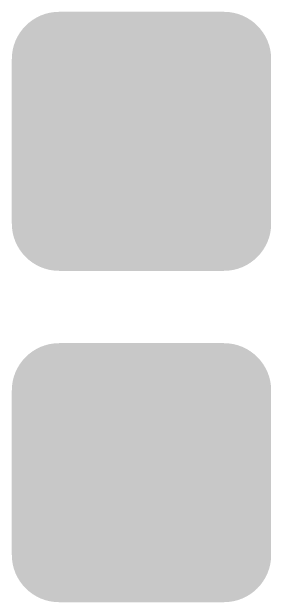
# Model space of a CAD drawing. Header units: millimetres. Extents: x 5277 to 6029, y 2052 to 2709.
# Drawn here: x 5526.73 to 5535.33, y 2601.63 to 2621.23 of the extents above; entities that cross this region are included whole.
import ezdxf

# ---------------------------------------------------------------- set-up
doc = ezdxf.new("R2010")
doc.units = ezdxf.units.MM
doc.layers.add('AuthorityService', color=7, linetype='CONTINUOUS', true_color=0x000000)

# ---------------------------------------------------------------- blocks, each defined once
blk = doc.blocks.new('602010803_сущ_фз')
at = {"layer": 'AuthorityService', "linetype": 'Continuous'}
h = blk.add_hatch(color=256, dxfattribs=at)
edge = h.paths.add_edge_path()
edge.add_spline(control_points=[(-0.266, -0.339), (-0.266, 0.523), (0.438, 1.227), (1.3, 1.227)], knot_values=[-1, -1, -1, -1, 0, 0, 0, 0], degree=3, periodic=0)
edge.add_line((1.3, 1.227), (6.769, 1.227))
edge.add_spline(control_points=[(6.769, 1.227), (7.632, 1.227), (8.333, 0.523), (8.333, -0.339)], knot_values=[-1, -1, -1, -1, 0, 0, 0, 0], degree=3, periodic=0)
edge.add_line((8.333, -0.339), (8.333, -5.806))
edge.add_spline(control_points=[(8.333, -5.806), (8.333, -6.669), (7.632, -7.372), (6.769, -7.372)], knot_values=[-1, -1, -1, -1, 0, 0, 0, 0], degree=3, periodic=0)
edge.add_line((6.769, -7.372), (1.3, -7.372))
edge.add_spline(control_points=[(1.3, -7.372), (0.438, -7.372), (-0.266, -6.669), (-0.266, -5.806)], knot_values=[-1, -1, -1, -1, 0, 0, 0, 0], degree=3, periodic=0)
edge.add_line((-0.266, -5.806), (-0.266, -0.339))
edge = h.paths.add_edge_path(flags=16)
edge.add_spline(control_points=[(0.047, -5.806), (0.047, -6.5), (0.606, -7.059), (1.3, -7.059)], knot_values=[-1, -1, -1, -1, 0, 0, 0, 0], degree=3, periodic=0)
edge.add_line((1.3, -7.059), (6.769, -7.059))
edge.add_spline(control_points=[(6.769, -7.059), (7.463, -7.059), (8.022, -6.5), (8.022, -5.806)], knot_values=[-1, -1, -1, -1, 0, 0, 0, 0], degree=3, periodic=0)
edge.add_line((8.022, -5.806), (8.022, -0.339))
edge.add_spline(control_points=[(8.022, -0.339), (8.022, 0.355), (7.463, 0.914), (6.769, 0.914)], knot_values=[-1, -1, -1, -1, 0, 0, 0, 0], degree=3, periodic=0)
edge.add_line((6.769, 0.914), (1.3, 0.914))
edge.add_spline(control_points=[(1.3, 0.914), (0.606, 0.914), (0.047, 0.355), (0.047, -0.339)], knot_values=[-1, -1, -1, -1, 0, 0, 0, 0], degree=3, periodic=0)
edge.add_line((0.047, -0.339), (0.047, -5.806))
at = {"layer": 'AuthorityService', "linetype": 'Continuous', "true_color": 0xffffff}
h = blk.add_hatch(color=7, dxfattribs=at)
edge = h.paths.add_edge_path()
edge.add_spline(control_points=[(0.047, -5.806), (0.047, -6.5), (0.606, -7.059), (1.3, -7.059)], knot_values=[-1, -1, -1, -1, 0, 0, 0, 0], degree=3, periodic=0)
edge.add_line((1.3, -7.059), (6.769, -7.059))
edge.add_spline(control_points=[(6.769, -7.059), (7.463, -7.059), (8.022, -6.5), (8.022, -5.806)], knot_values=[-1, -1, -1, -1, 0, 0, 0, 0], degree=3, periodic=0)
edge.add_line((8.022, -5.806), (8.022, -0.339))
edge.add_spline(control_points=[(8.022, -0.339), (8.022, 0.355), (7.463, 0.914), (6.769, 0.914)], knot_values=[-1, -1, -1, -1, 0, 0, 0, 0], degree=3, periodic=0)
edge.add_line((6.769, 0.914), (1.3, 0.914))
edge.add_spline(control_points=[(1.3, 0.914), (0.606, 0.914), (0.047, 0.355), (0.047, -0.339)], knot_values=[-1, -1, -1, -1, 0, 0, 0, 0], degree=3, periodic=0)
edge.add_line((0.047, -0.339), (0.047, -5.806))
at = {"layer": 'AuthorityService', "linetype": 'Continuous'}
h = blk.add_hatch(color=256, dxfattribs=at)
edge = h.paths.add_edge_path()
edge.add_line((0.252, -0.679), (0.252, -5.464))
edge.add_spline(control_points=[(0.252, -5.464), (0.252, -6.23), (0.877, -6.854), (1.642, -6.854)], knot_values=[0, 0, 0, 0, 1, 1, 1, 1], degree=3, periodic=0)
edge.add_line((1.642, -6.854), (6.427, -6.854))
edge.add_spline(control_points=[(6.427, -6.854), (7.193, -6.854), (7.815, -6.23), (7.815, -5.464)], knot_values=[0, 0, 0, 0, 1, 1, 1, 1], degree=3, periodic=0)
edge.add_line((7.815, -5.464), (7.815, -0.679))
edge.add_spline(control_points=[(7.815, -0.679), (7.815, 0.086), (7.193, 0.709), (6.427, 0.709)], knot_values=[0, 0, 0, 0, 1, 1, 1, 1], degree=3, periodic=0)
edge.add_line((6.427, 0.709), (1.642, 0.709))
edge.add_spline(control_points=[(1.642, 0.709), (0.877, 0.709), (0.252, 0.086), (0.252, -0.679)], knot_values=[0, 0, 0, 0, 1, 1, 1, 1], degree=3, periodic=0)
edge = h.paths.add_edge_path(flags=16)
edge.add_line((0.565, -0.679), (0.565, -5.464))
edge.add_spline(control_points=[(0.565, -5.464), (0.565, -6.06), (1.046, -6.541), (1.642, -6.541)], knot_values=[-1, -1, -1, -1, 0, 0, 0, 0], degree=3, periodic=0)
edge.add_line((1.642, -6.541), (6.427, -6.541))
edge.add_spline(control_points=[(6.427, -6.541), (7.024, -6.541), (7.502, -6.06), (7.502, -5.464)], knot_values=[-1, -1, -1, -1, 0, 0, 0, 0], degree=3, periodic=0)
edge.add_line((7.502, -5.464), (7.502, -0.679))
edge.add_spline(control_points=[(7.502, -0.679), (7.502, -0.083), (7.024, 0.396), (6.427, 0.396)], knot_values=[-1, -1, -1, -1, 0, 0, 0, 0], degree=3, periodic=0)
edge.add_line((6.427, 0.396), (1.642, 0.396))
edge.add_spline(control_points=[(1.642, 0.396), (1.046, 0.396), (0.565, -0.083), (0.565, -0.679)], knot_values=[-1, -1, -1, -1, 0, 0, 0, 0], degree=3, periodic=0)
h = blk.add_hatch(color=256, dxfattribs=at)
edge = h.paths.add_edge_path()
edge.add_line((0.77, -1.021), (0.77, -5.124))
edge.add_spline(control_points=[(0.77, -5.124), (0.77, -5.792), (1.314, -6.336), (1.982, -6.336)], knot_values=[0, 0, 0, 0, 1, 1, 1, 1], degree=3, periodic=0)
edge.add_line((1.982, -6.336), (6.085, -6.336))
edge.add_spline(control_points=[(6.085, -6.336), (6.753, -6.336), (7.297, -5.792), (7.297, -5.124)], knot_values=[0, 0, 0, 0, 1, 1, 1, 1], degree=3, periodic=0)
edge.add_line((7.297, -5.124), (7.297, -1.021))
edge.add_spline(control_points=[(7.297, -1.021), (7.297, -0.353), (6.753, 0.191), (6.085, 0.191)], knot_values=[0, 0, 0, 0, 1, 1, 1, 1], degree=3, periodic=0)
edge.add_line((6.085, 0.191), (1.982, 0.191))
edge.add_spline(control_points=[(1.982, 0.191), (1.314, 0.191), (0.77, -0.353), (0.77, -1.021)], knot_values=[0, 0, 0, 0, 1, 1, 1, 1], degree=3, periodic=0)
edge = h.paths.add_edge_path(flags=16)
edge.add_line((1.081, -1.021), (1.081, -5.124))
edge.add_spline(control_points=[(1.081, -5.124), (1.081, -5.624), (1.482, -6.025), (1.982, -6.025)], knot_values=[-1, -1, -1, -1, 0, 0, 0, 0], degree=3, periodic=0)
edge.add_line((1.982, -6.025), (6.085, -6.025))
edge.add_spline(control_points=[(6.085, -6.025), (6.585, -6.025), (6.986, -5.624), (6.986, -5.124)], knot_values=[-1, -1, -1, -1, 0, 0, 0, 0], degree=3, periodic=0)
edge.add_line((6.986, -5.124), (6.986, -1.021))
edge.add_spline(control_points=[(6.986, -1.021), (6.986, -0.521), (6.585, -0.12), (6.085, -0.12)], knot_values=[-1, -1, -1, -1, 0, 0, 0, 0], degree=3, periodic=0)
edge.add_line((6.085, -0.12), (1.982, -0.12))
edge.add_spline(control_points=[(1.982, -0.12), (1.482, -0.12), (1.081, -0.521), (1.081, -1.021)], knot_values=[-1, -1, -1, -1, 0, 0, 0, 0], degree=3, periodic=0)
h = blk.add_hatch(color=256, dxfattribs=at)
h.paths.add_polyline_path([(6.441, -0.692), (6.441, -0.7), (6.441, -0.721), (6.437, -0.782), (6.433, -0.82), (6.43, -0.858), (6.404, -1.004), (6.382, -1.112), (6.36, -1.219), (6.306, -1.427), (6.273, -1.527), (6.24, -1.628), (6.14, -1.848), (6.072, -1.969), (6.005, -2.089), (5.85, -2.297), (5.762, -2.384), (5.613, -2.53), (5.244, -2.764), (5.026, -2.851), (4.807, -2.939), (4.442, -3.044), (4.296, -3.063), (4.005, -3.092), (4.012, -3.03), (4.037, -2.866), (4.056, -2.764), (4.074, -2.661), (4.189, -2.32), (4.285, -2.082), (4.382, -1.843), (4.621, -1.458), (4.763, -1.312), (4.88, -1.192), (5.206, -0.993), (5.416, -0.915), (5.626, -0.836), (5.985, -0.743), (6.134, -0.729)])
h.paths.add_polyline_path([(4.005, -3.099), (4.027, -3.099), (4.087, -3.103), (4.125, -3.106), (4.163, -3.11), (4.315, -3.137), (4.428, -3.161), (4.541, -3.185), (4.756, -3.243), (4.858, -3.278), (4.96, -3.312), (5.19, -3.418), (5.317, -3.489), (5.445, -3.56), (5.667, -3.723), (5.762, -3.814), (5.901, -3.952), (6.125, -4.301), (6.211, -4.51), (6.297, -4.72), (6.397, -5.072), (6.411, -5.214), (6.441, -5.498), (6.375, -5.495), (6.207, -5.478), (6.105, -5.466), (6.003, -5.453), (5.675, -5.362), (5.449, -5.283), (5.223, -5.205), (4.88, -5.006), (4.763, -4.886), (4.621, -4.74), (4.384, -4.37), (4.289, -4.146), (4.194, -3.921), (4.074, -3.548), (4.048, -3.398)])
h.paths.add_polyline_path([(1.569, -0.692), (1.591, -0.692), (1.654, -0.698), (1.696, -0.703), (1.738, -0.709), (1.893, -0.734), (2.006, -0.754), (2.119, -0.774), (2.333, -0.825), (2.433, -0.856), (2.533, -0.887), (2.75, -0.979), (2.867, -1.039), (2.984, -1.099), (3.173, -1.236), (3.246, -1.312), (3.388, -1.458), (3.624, -1.826), (3.717, -2.049), (3.81, -2.271), (3.924, -2.643), (3.946, -2.793), (3.997, -3.092), (3.935, -3.088), (3.775, -3.072), (3.676, -3.059), (3.578, -3.046), (3.246, -2.944), (3.013, -2.855), (2.779, -2.765), (2.397, -2.53), (2.247, -2.384), (2.108, -2.246), (1.884, -1.897), (1.798, -1.688), (1.713, -1.478), (1.613, -1.126), (1.598, -0.984), (1.569, -0.7)])
h.paths.add_polyline_path([(3.997, -3.099), (3.99, -3.161), (3.965, -3.327), (3.946, -3.431), (3.928, -3.535), (3.815, -3.878), (3.72, -4.116), (3.625, -4.355), (3.388, -4.74), (3.246, -4.886), (3.129, -5.006), (2.803, -5.203), (2.593, -5.28), (2.384, -5.356), (2.025, -5.451), (1.875, -5.469), (1.569, -5.498), (1.569, -5.477), (1.572, -5.416), (1.576, -5.378), (1.58, -5.34), (1.605, -5.194), (1.627, -5.086), (1.649, -4.979), (1.704, -4.771), (1.737, -4.671), (1.769, -4.57), (1.87, -4.35), (1.937, -4.229), (2.005, -4.109), (2.16, -3.901), (2.247, -3.814), (2.397, -3.668), (2.765, -3.433), (2.984, -3.343), (3.202, -3.254), (3.567, -3.15), (3.713, -3.135)])
blk = doc.blocks.new('602010803_план_фз')
at = {"layer": 'AuthorityService', "linetype": 'Continuous'}
h = blk.add_hatch(color=256, dxfattribs=at)
edge = h.paths.add_edge_path()
edge.add_spline(control_points=[(-0.266, -0.339), (-0.266, 0.523), (0.438, 1.227), (1.3, 1.227)], knot_values=[-1, -1, -1, -1, 0, 0, 0, 0], degree=3, periodic=0)
edge.add_line((1.3, 1.227), (6.769, 1.227))
edge.add_spline(control_points=[(6.769, 1.227), (7.632, 1.227), (8.333, 0.523), (8.333, -0.339)], knot_values=[-1, -1, -1, -1, 0, 0, 0, 0], degree=3, periodic=0)
edge.add_line((8.333, -0.339), (8.333, -5.806))
edge.add_spline(control_points=[(8.333, -5.806), (8.333, -6.669), (7.632, -7.372), (6.769, -7.372)], knot_values=[-1, -1, -1, -1, 0, 0, 0, 0], degree=3, periodic=0)
edge.add_line((6.769, -7.372), (1.3, -7.372))
edge.add_spline(control_points=[(1.3, -7.372), (0.438, -7.372), (-0.266, -6.669), (-0.266, -5.806)], knot_values=[-1, -1, -1, -1, 0, 0, 0, 0], degree=3, periodic=0)
edge.add_line((-0.266, -5.806), (-0.266, -0.339))
edge = h.paths.add_edge_path(flags=16)
edge.add_spline(control_points=[(0.047, -5.806), (0.047, -6.5), (0.606, -7.059), (1.3, -7.059)], knot_values=[-1, -1, -1, -1, 0, 0, 0, 0], degree=3, periodic=0)
edge.add_line((1.3, -7.059), (6.769, -7.059))
edge.add_spline(control_points=[(6.769, -7.059), (7.463, -7.059), (8.022, -6.5), (8.022, -5.806)], knot_values=[-1, -1, -1, -1, 0, 0, 0, 0], degree=3, periodic=0)
edge.add_line((8.022, -5.806), (8.022, -0.339))
edge.add_spline(control_points=[(8.022, -0.339), (8.022, 0.355), (7.463, 0.914), (6.769, 0.914)], knot_values=[-1, -1, -1, -1, 0, 0, 0, 0], degree=3, periodic=0)
edge.add_line((6.769, 0.914), (1.3, 0.914))
edge.add_spline(control_points=[(1.3, 0.914), (0.606, 0.914), (0.047, 0.355), (0.047, -0.339)], knot_values=[-1, -1, -1, -1, 0, 0, 0, 0], degree=3, periodic=0)
edge.add_line((0.047, -0.339), (0.047, -5.806))
at = {"layer": 'AuthorityService', "linetype": 'Continuous', "true_color": 0xff0000}
h = blk.add_hatch(color=1, dxfattribs=at)
edge = h.paths.add_edge_path()
edge.add_spline(control_points=[(0.047, -5.806), (0.047, -6.5), (0.606, -7.059), (1.3, -7.059)], knot_values=[-1, -1, -1, -1, 0, 0, 0, 0], degree=3, periodic=0)
edge.add_line((1.3, -7.059), (6.769, -7.059))
edge.add_spline(control_points=[(6.769, -7.059), (7.463, -7.059), (8.022, -6.5), (8.022, -5.806)], knot_values=[-1, -1, -1, -1, 0, 0, 0, 0], degree=3, periodic=0)
edge.add_line((8.022, -5.806), (8.022, -0.339))
edge.add_spline(control_points=[(8.022, -0.339), (8.022, 0.355), (7.463, 0.914), (6.769, 0.914)], knot_values=[-1, -1, -1, -1, 0, 0, 0, 0], degree=3, periodic=0)
edge.add_line((6.769, 0.914), (1.3, 0.914))
edge.add_spline(control_points=[(1.3, 0.914), (0.606, 0.914), (0.047, 0.355), (0.047, -0.339)], knot_values=[-1, -1, -1, -1, 0, 0, 0, 0], degree=3, periodic=0)
edge.add_line((0.047, -0.339), (0.047, -5.806))
at = {"layer": 'AuthorityService', "linetype": 'Continuous'}
h = blk.add_hatch(color=256, dxfattribs=at)
edge = h.paths.add_edge_path()
edge.add_line((0.252, -0.679), (0.252, -5.464))
edge.add_spline(control_points=[(0.252, -5.464), (0.252, -6.23), (0.877, -6.854), (1.642, -6.854)], knot_values=[0, 0, 0, 0, 1, 1, 1, 1], degree=3, periodic=0)
edge.add_line((1.642, -6.854), (6.427, -6.854))
edge.add_spline(control_points=[(6.427, -6.854), (7.193, -6.854), (7.815, -6.23), (7.815, -5.464)], knot_values=[0, 0, 0, 0, 1, 1, 1, 1], degree=3, periodic=0)
edge.add_line((7.815, -5.464), (7.815, -0.679))
edge.add_spline(control_points=[(7.815, -0.679), (7.815, 0.086), (7.193, 0.709), (6.427, 0.709)], knot_values=[0, 0, 0, 0, 1, 1, 1, 1], degree=3, periodic=0)
edge.add_line((6.427, 0.709), (1.642, 0.709))
edge.add_spline(control_points=[(1.642, 0.709), (0.877, 0.709), (0.252, 0.086), (0.252, -0.679)], knot_values=[0, 0, 0, 0, 1, 1, 1, 1], degree=3, periodic=0)
edge = h.paths.add_edge_path(flags=16)
edge.add_line((0.565, -0.679), (0.565, -5.464))
edge.add_spline(control_points=[(0.565, -5.464), (0.565, -6.06), (1.046, -6.541), (1.642, -6.541)], knot_values=[-1, -1, -1, -1, 0, 0, 0, 0], degree=3, periodic=0)
edge.add_line((1.642, -6.541), (6.427, -6.541))
edge.add_spline(control_points=[(6.427, -6.541), (7.024, -6.541), (7.502, -6.06), (7.502, -5.464)], knot_values=[-1, -1, -1, -1, 0, 0, 0, 0], degree=3, periodic=0)
edge.add_line((7.502, -5.464), (7.502, -0.679))
edge.add_spline(control_points=[(7.502, -0.679), (7.502, -0.083), (7.024, 0.396), (6.427, 0.396)], knot_values=[-1, -1, -1, -1, 0, 0, 0, 0], degree=3, periodic=0)
edge.add_line((6.427, 0.396), (1.642, 0.396))
edge.add_spline(control_points=[(1.642, 0.396), (1.046, 0.396), (0.565, -0.083), (0.565, -0.679)], knot_values=[-1, -1, -1, -1, 0, 0, 0, 0], degree=3, periodic=0)
h = blk.add_hatch(color=256, dxfattribs=at)
edge = h.paths.add_edge_path()
edge.add_line((0.77, -1.021), (0.77, -5.124))
edge.add_spline(control_points=[(0.77, -5.124), (0.77, -5.792), (1.314, -6.336), (1.982, -6.336)], knot_values=[0, 0, 0, 0, 1, 1, 1, 1], degree=3, periodic=0)
edge.add_line((1.982, -6.336), (6.085, -6.336))
edge.add_spline(control_points=[(6.085, -6.336), (6.753, -6.336), (7.297, -5.792), (7.297, -5.124)], knot_values=[0, 0, 0, 0, 1, 1, 1, 1], degree=3, periodic=0)
edge.add_line((7.297, -5.124), (7.297, -1.021))
edge.add_spline(control_points=[(7.297, -1.021), (7.297, -0.353), (6.753, 0.191), (6.085, 0.191)], knot_values=[0, 0, 0, 0, 1, 1, 1, 1], degree=3, periodic=0)
edge.add_line((6.085, 0.191), (1.982, 0.191))
edge.add_spline(control_points=[(1.982, 0.191), (1.314, 0.191), (0.77, -0.353), (0.77, -1.021)], knot_values=[0, 0, 0, 0, 1, 1, 1, 1], degree=3, periodic=0)
edge = h.paths.add_edge_path(flags=16)
edge.add_line((1.081, -1.021), (1.081, -5.124))
edge.add_spline(control_points=[(1.081, -5.124), (1.081, -5.624), (1.482, -6.025), (1.982, -6.025)], knot_values=[-1, -1, -1, -1, 0, 0, 0, 0], degree=3, periodic=0)
edge.add_line((1.982, -6.025), (6.085, -6.025))
edge.add_spline(control_points=[(6.085, -6.025), (6.585, -6.025), (6.986, -5.624), (6.986, -5.124)], knot_values=[-1, -1, -1, -1, 0, 0, 0, 0], degree=3, periodic=0)
edge.add_line((6.986, -5.124), (6.986, -1.021))
edge.add_spline(control_points=[(6.986, -1.021), (6.986, -0.521), (6.585, -0.12), (6.085, -0.12)], knot_values=[-1, -1, -1, -1, 0, 0, 0, 0], degree=3, periodic=0)
edge.add_line((6.085, -0.12), (1.982, -0.12))
edge.add_spline(control_points=[(1.982, -0.12), (1.482, -0.12), (1.081, -0.521), (1.081, -1.021)], knot_values=[-1, -1, -1, -1, 0, 0, 0, 0], degree=3, periodic=0)
h = blk.add_hatch(color=256, dxfattribs=at)
h.paths.add_polyline_path([(6.441, -0.692), (6.441, -0.7), (6.441, -0.721), (6.437, -0.782), (6.433, -0.82), (6.43, -0.858), (6.404, -1.004), (6.382, -1.112), (6.36, -1.219), (6.306, -1.427), (6.273, -1.527), (6.24, -1.628), (6.14, -1.848), (6.072, -1.969), (6.005, -2.089), (5.85, -2.297), (5.762, -2.384), (5.613, -2.53), (5.244, -2.764), (5.026, -2.851), (4.807, -2.939), (4.442, -3.044), (4.296, -3.063), (4.005, -3.092), (4.012, -3.03), (4.037, -2.866), (4.056, -2.764), (4.074, -2.661), (4.189, -2.32), (4.285, -2.082), (4.382, -1.843), (4.621, -1.458), (4.763, -1.312), (4.88, -1.192), (5.206, -0.993), (5.416, -0.915), (5.626, -0.836), (5.985, -0.743), (6.134, -0.729)])
h.paths.add_polyline_path([(4.005, -3.099), (4.027, -3.099), (4.087, -3.103), (4.125, -3.106), (4.163, -3.11), (4.315, -3.137), (4.428, -3.161), (4.541, -3.185), (4.756, -3.243), (4.858, -3.278), (4.96, -3.312), (5.19, -3.418), (5.317, -3.489), (5.445, -3.56), (5.667, -3.723), (5.762, -3.814), (5.901, -3.952), (6.125, -4.301), (6.211, -4.51), (6.297, -4.72), (6.397, -5.072), (6.411, -5.214), (6.441, -5.498), (6.375, -5.495), (6.207, -5.478), (6.105, -5.466), (6.003, -5.453), (5.675, -5.362), (5.449, -5.283), (5.223, -5.205), (4.88, -5.006), (4.763, -4.886), (4.621, -4.74), (4.384, -4.37), (4.289, -4.146), (4.194, -3.921), (4.074, -3.548), (4.048, -3.398)])
h.paths.add_polyline_path([(1.569, -0.692), (1.591, -0.692), (1.654, -0.698), (1.696, -0.703), (1.738, -0.709), (1.893, -0.734), (2.006, -0.754), (2.119, -0.774), (2.333, -0.825), (2.433, -0.856), (2.533, -0.887), (2.75, -0.979), (2.867, -1.039), (2.984, -1.099), (3.173, -1.236), (3.246, -1.312), (3.388, -1.458), (3.624, -1.826), (3.717, -2.049), (3.81, -2.271), (3.924, -2.643), (3.946, -2.793), (3.997, -3.092), (3.935, -3.088), (3.775, -3.072), (3.676, -3.059), (3.578, -3.046), (3.246, -2.944), (3.013, -2.855), (2.779, -2.765), (2.397, -2.53), (2.247, -2.384), (2.108, -2.246), (1.884, -1.897), (1.798, -1.688), (1.713, -1.478), (1.613, -1.126), (1.598, -0.984), (1.569, -0.7)])
h.paths.add_polyline_path([(3.997, -3.099), (3.99, -3.161), (3.965, -3.327), (3.946, -3.431), (3.928, -3.535), (3.815, -3.878), (3.72, -4.116), (3.625, -4.355), (3.388, -4.74), (3.246, -4.886), (3.129, -5.006), (2.803, -5.203), (2.593, -5.28), (2.384, -5.356), (2.025, -5.451), (1.875, -5.469), (1.569, -5.498), (1.569, -5.477), (1.572, -5.416), (1.576, -5.378), (1.58, -5.34), (1.605, -5.194), (1.627, -5.086), (1.649, -4.979), (1.704, -4.771), (1.737, -4.671), (1.769, -4.57), (1.87, -4.35), (1.937, -4.229), (2.005, -4.109), (2.16, -3.901), (2.247, -3.814), (2.397, -3.668), (2.765, -3.433), (2.984, -3.343), (3.202, -3.254), (3.567, -3.15), (3.713, -3.135)])

msp = doc.modelspace()

# ---------------------------------------------------------------- block references
at = {"layer": 'AuthorityService', "linetype": 'Continuous'}
for name, p in [('602010803_сущ_фз', (5527, 2620)), ('602010803_план_фз', (5527, 2609))]:
    msp.add_blockref(name, p, dxfattribs=at)

doc.saveas('drawing.dxf')
